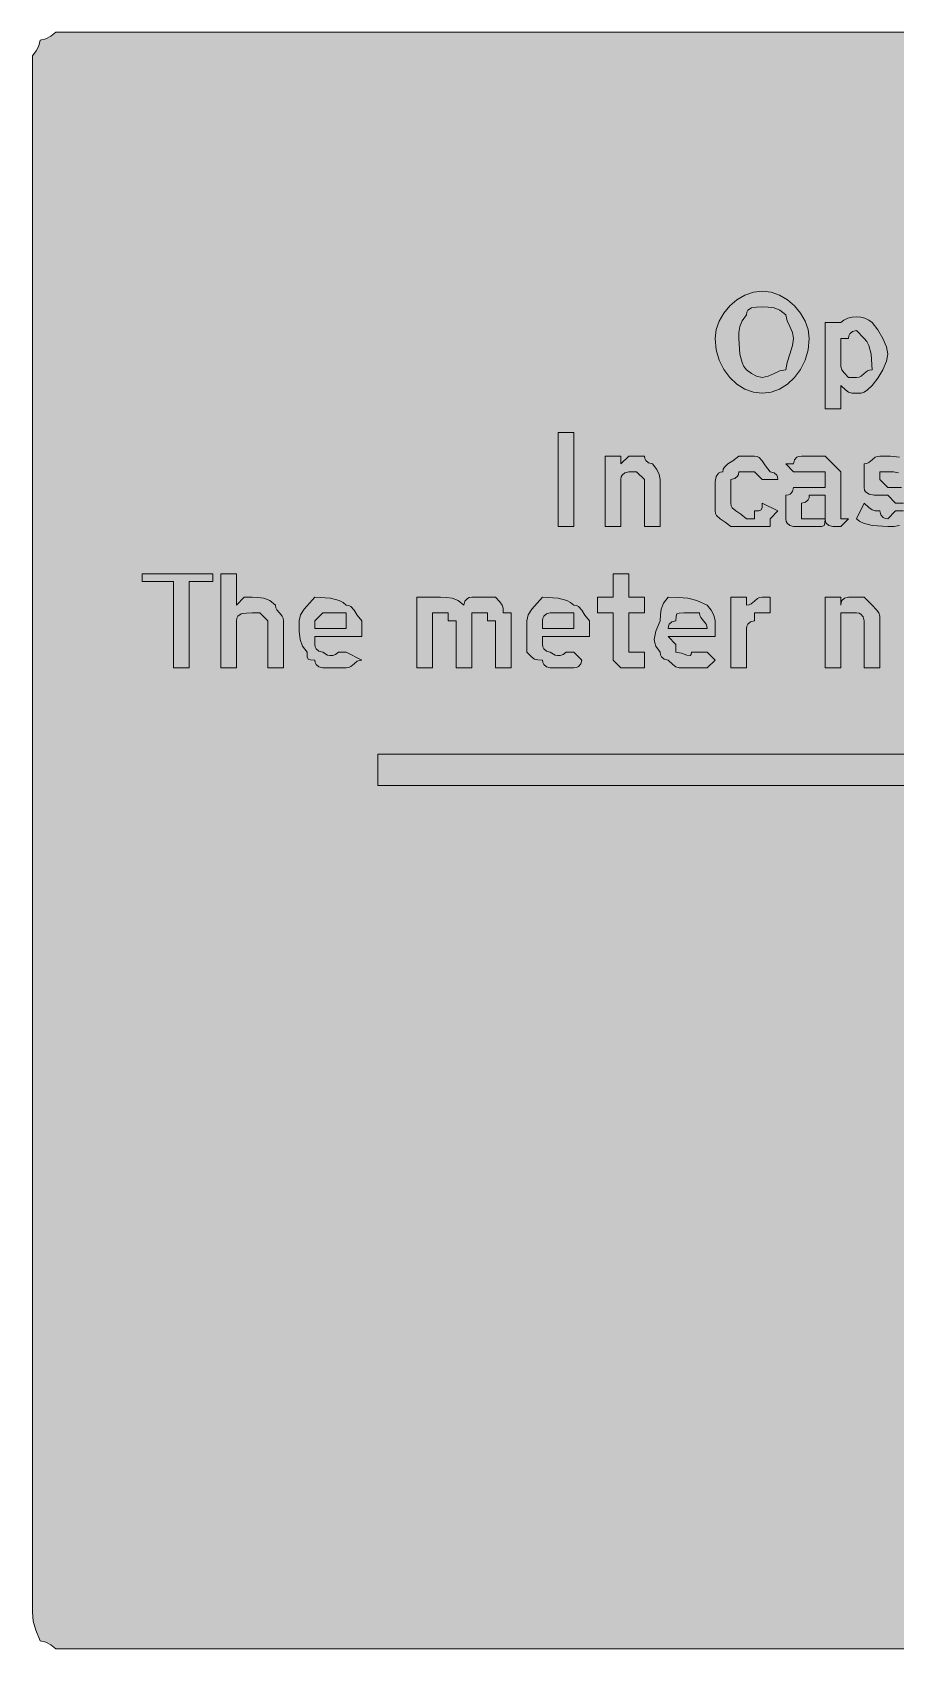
# Model space of a CAD drawing. Header units: metres. Extents: x 10 to 558, y 11 to 258.
# Drawn here: x 9.8 to 141.8, y 11.3 to 258.5 of the extents above; entities that cross this region are included whole.
import ezdxf

# ---------------------------------------------------------------- set-up
doc = ezdxf.new("R2010")
doc.units = ezdxf.units.M
for name, color, linetype, true_color in [('FILL_FIREBRICK_C36B00', 7, 'Continuous', 0xc36b00), ('FILL_WHITE_FFFFFF', 7, 'Continuous', 0xffffff), ('STROKE_WHITE_FFFFFF', 7, 'Continuous', 0xffffff)]:
    doc.layers.add(name, color=color, linetype=linetype, true_color=true_color)

msp = doc.modelspace()

# ---------------------------------------------------------------- hatches: boundary and pattern name
at = {"layer": 'FILL_FIREBRICK_C36B00', "true_color": 0xc36b00}
h = msp.add_hatch(color=7, dxfattribs=at)
h.dxf.hatch_style = 1
h.paths.add_polyline_path([(552.54, 258.46), (553.8, 258.33), (554.83, 257.97), (555.75, 257.28), (557.14, 255.67), (557.56, 254.96), (557.85, 254.28), (558.11, 252.89), (558.15, 251.28), (558.15, 18.48), (558.15, 14.88), (557.75, 14.83), (557.44, 14.67), (556.95, 14.13), (556.46, 13.36), (555.75, 12.48), (554.83, 11.79), (553.8, 11.43), (552.54, 11.3), (550.95, 11.28), (16.95, 11.28), (13.35, 11.28), (12.6, 11.88), (11.83, 12.29), (10.95, 12.48), (10.26, 14.09), (9.9, 15.48), (9.77, 16.87), (9.75, 18.48), (9.75, 251.28), (9.75, 254.88), (10.35, 255.63), (10.76, 256.4), (10.95, 257.28), (11.83, 257.47), (12.6, 257.88), (13.35, 258.48), (16.95, 258.48), (550.95, 258.48), (552.54, 258.46)])
at = {"layer": 'FILL_WHITE_FFFFFF', "true_color": 0xffffff}
h = msp.add_hatch(color=7, dxfattribs=at)
h.dxf.hatch_style = 1
h.paths.add_polyline_path([(123.99, 218.26), (125.21, 217.55), (126.3, 216.63), (127.22, 215.54), (127.93, 214.32), (128.39, 213.02), (128.55, 211.68), (128.39, 209.94), (127.93, 208.34), (127.22, 206.91), (126.3, 205.68), (125.21, 204.67), (123.99, 203.92), (122.69, 203.44), (121.35, 203.28), (120.01, 203.44), (118.71, 203.92), (117.49, 204.67), (116.4, 205.68), (115.48, 206.91), (114.77, 208.34), (114.31, 209.94), (114.15, 211.68), (114.31, 213.02), (114.77, 214.32), (115.48, 215.54), (116.4, 216.63), (117.49, 217.55), (118.71, 218.26), (120.01, 218.72), (121.35, 218.88), (122.69, 218.72), (123.99, 218.26)])
h.paths.add_polyline_path([(119.7, 216.33), (119.16, 215.97), (119, 215.68), (118.95, 215.28), (118.26, 214.38), (117.9, 213.48), (117.77, 212.58), (117.75, 211.68), (117.9, 209.28), (118.26, 207.97), (118.55, 207.38), (118.95, 206.88), (119.7, 206.28), (120.47, 205.87), (121.35, 205.68), (122.25, 205.87), (123.15, 206.28), (124.05, 206.69), (124.95, 206.88), (125.14, 207.97), (125.55, 209.28), (125.96, 210.59), (126.15, 211.68), (125.96, 212.58), (125.55, 213.48), (125.14, 214.38), (124.95, 215.28), (124.05, 215.97), (123.15, 216.33), (122.25, 216.46), (121.35, 216.48), (120.47, 216.46), (119.7, 216.33)], flags=16)
h = msp.add_hatch(color=7, dxfattribs=at)
h.dxf.hatch_style = 1
h.paths.add_polyline_path([(134.44, 214.75), (135.08, 214.92), (135.75, 214.98), (136.42, 214.92), (137.06, 214.75), (137.65, 214.47), (138.15, 214.08), (139.03, 212.99), (139.8, 211.68), (140.34, 210.37), (140.55, 209.28), (140.34, 208.19), (139.8, 206.88), (139.03, 205.57), (138.15, 204.48), (137.44, 203.79), (136.95, 203.43), (136.46, 203.3), (135.75, 203.28), (135.04, 203.3), (134.55, 203.43), (134.06, 203.79), (133.35, 204.48), (133.35, 200.88), (130.95, 200.88), (130.95, 214.08), (133.35, 214.08), (133.85, 214.47), (134.44, 214.75)])
h.paths.add_polyline_path([(133.35, 208.08), (133.37, 207.37), (133.5, 206.88), (133.86, 206.39), (134.55, 205.68), (135.75, 205.68), (136.15, 205.73), (136.46, 205.87), (136.95, 206.28), (137.44, 206.69), (137.75, 206.83), (138.15, 206.88), (138, 209.28), (137.64, 210.59), (137.35, 211.18), (136.95, 211.68), (135.75, 212.88), (135.15, 212.73), (134.74, 212.37), (134.6, 212.08), (134.55, 211.68), (133.35, 211.68), (133.35, 210.48), (133.35, 208.08)], flags=16)
h = msp.add_hatch(color=7, dxfattribs=at)
h.dxf.hatch_style = 1
h.paths.add_polyline_path([(92.55, 197.28), (92.55, 182.88), (90.15, 182.88), (90.15, 197.28), (92.55, 197.28)])
h = msp.add_hatch(color=7, dxfattribs=at)
h.dxf.hatch_style = 1
h.paths.add_polyline_path([(100.35, 191.13), (99.94, 190.77), (99.8, 190.48), (99.75, 190.08), (99.75, 188.88), (99.75, 182.88), (97.35, 182.88), (97.35, 193.68), (99.75, 193.68), (99.75, 192.48), (100.95, 193.68), (103.35, 193.68), (103.4, 193.28), (103.54, 192.99), (103.95, 192.63), (104.55, 192.48), (105.24, 191.6), (105.6, 190.83), (105.75, 190.08), (105.75, 182.88), (103.35, 182.88), (103.35, 190.08), (102.15, 191.28), (100.95, 191.28), (100.35, 191.13)])
h = msp.add_hatch(color=7, dxfattribs=at)
h.dxf.hatch_style = 1
h.paths.add_polyline_path([(120.15, 184.08), (120.15, 185.28), (120.84, 185.3), (121.2, 185.43), (121.33, 185.79), (121.35, 186.48), (123.75, 185.28), (122.55, 184.08), (122.55, 182.88), (121.35, 182.88), (118.95, 182.88), (116.55, 182.88), (115.67, 183.59), (114.9, 184.08), (114.36, 184.57), (114.2, 184.88), (114.15, 185.28), (114.15, 188.88), (114.17, 189.76), (114.3, 190.53), (114.66, 191.07), (114.95, 191.23), (115.35, 191.28), (115.4, 191.68), (115.56, 191.99), (116.1, 192.48), (116.87, 192.97), (117.75, 193.68), (120.15, 193.68), (120.55, 193.63), (120.86, 193.47), (121.35, 192.93), (121.84, 192.16), (122.55, 191.28), (123.15, 191.13), (123.56, 190.77), (123.7, 190.48), (123.75, 190.08), (121.35, 190.08), (120.15, 191.28), (117.75, 191.28), (117.7, 190.88), (117.56, 190.59), (117.15, 190.23), (116.55, 190.08), (116.55, 186.48), (116.6, 186.08), (116.76, 185.77), (117.3, 185.28), (118.07, 184.79), (118.95, 184.08), (120.15, 184.08)])
h = msp.add_hatch(color=7, dxfattribs=at)
h.dxf.hatch_style = 1
h.paths.add_polyline_path([(130.8, 183.03), (130.44, 182.9), (129.75, 182.88), (128.55, 182.88), (126.15, 182.88), (125.55, 183.03), (125.14, 183.39), (125, 183.68), (124.95, 184.08), (124.95, 185.28), (124.95, 187.68), (125.35, 187.73), (125.64, 187.87), (126, 188.28), (126.15, 188.88), (128.55, 188.88), (129.75, 188.88), (130.95, 188.88), (130.95, 190.08), (130.95, 191.28), (129.75, 191.28), (128.55, 191.28), (127.35, 191.28), (126.15, 191.28), (124.95, 192.48), (126.15, 192.48), (126.3, 193.08), (126.66, 193.49), (126.95, 193.63), (127.35, 193.68), (128.55, 193.68), (130.95, 193.68), (132.15, 192.48), (133.35, 191.28), (133.35, 188.88), (133.35, 185.28), (133.35, 184.08), (134.55, 184.08), (133.35, 182.88), (132.15, 182.88), (131.55, 183.03), (131.14, 183.39), (131, 183.68), (130.95, 184.08), (130.93, 183.39), (130.8, 183.03)])
h.paths.add_polyline_path([(130.95, 185.28), (130.95, 187.68), (129.75, 187.68), (128.55, 187.68), (128.5, 187.28), (128.36, 186.99), (127.95, 186.63), (127.35, 186.48), (127.35, 185.28), (127.35, 184.08), (128.55, 184.08), (129.75, 184.08), (130.95, 184.08), (130.95, 185.28)], flags=16)
h = msp.add_hatch(color=7, dxfattribs=at)
h.dxf.hatch_style = 1
h.paths.add_polyline_path([(140.55, 188.88), (141.75, 188.88), (142.63, 188.86), (143.4, 188.73), (143.94, 188.37), (144.1, 188.08), (144.15, 187.68), (144.84, 186.97), (145.2, 186.48), (145.33, 185.99), (145.35, 185.28), (144.15, 184.08), (143.25, 183.39), (142.35, 183.03), (141.45, 182.9), (140.55, 182.88), (138.15, 183.03), (136.84, 183.39), (136.25, 183.68), (135.75, 184.08), (136.95, 186.48), (137.66, 185.79), (138.15, 185.43), (138.64, 185.3), (139.35, 185.28), (139.5, 184.68), (139.86, 184.27), (140.15, 184.13), (140.55, 184.08), (141.75, 185.28), (142.95, 185.28), (142.95, 186.48), (141.75, 186.48), (140.55, 187.68), (139.35, 187.68), (138.47, 187.7), (137.7, 187.83), (137.16, 188.19), (137, 188.48), (136.95, 188.88), (136.95, 190.08), (136.95, 192.48), (137.35, 192.53), (137.66, 192.67), (138.15, 193.08), (138.64, 193.49), (138.95, 193.63), (139.35, 193.68), (140.96, 193.66), (142.35, 193.53), (143.74, 193.17), (145.35, 192.48), (142.95, 190.08), (142.9, 190.48), (142.74, 190.77), (142.2, 191.13), (141.43, 191.26), (140.55, 191.28), (139.35, 191.28), (139.35, 190.08), (140.55, 188.88)])
h = msp.add_hatch(color=7, dxfattribs=at)
h.dxf.hatch_style = 1
h.paths.add_polyline_path([(37.35, 174.48), (33.75, 174.48), (33.75, 161.28), (31.35, 161.28), (31.35, 174.48), (26.55, 174.48), (26.55, 175.68), (37.35, 175.68), (37.35, 174.48)])
h = msp.add_hatch(color=7, dxfattribs=at)
h.dxf.hatch_style = 1
h.paths.add_polyline_path([(40.95, 175.68), (40.95, 170.88), (42.15, 172.08), (43.35, 172.08), (44.25, 172.06), (45.15, 171.93), (46.05, 171.57), (46.95, 170.88), (47, 170.48), (47.14, 170.17), (47.55, 169.68), (47.96, 169.19), (48.1, 168.88), (48.15, 168.48), (48.15, 167.28), (48.15, 161.28), (45.75, 161.28), (45.75, 168.48), (44.55, 169.68), (43.35, 169.68), (42.47, 169.66), (41.7, 169.53), (41.16, 169.17), (41, 168.88), (40.95, 168.48), (40.95, 161.28), (38.55, 161.28), (38.55, 175.68), (40.95, 175.68)])
h = msp.add_hatch(color=7, dxfattribs=at)
h.dxf.hatch_style = 1
h.paths.add_polyline_path([(102.15, 163.68), (103.35, 163.68), (103.35, 161.28), (99.75, 161.28), (98.55, 162.48), (98.55, 163.68), (98.55, 169.68), (96.15, 169.68), (96.15, 172.08), (98.55, 172.08), (98.55, 175.68), (100.95, 175.68), (100.95, 172.08), (103.35, 172.08), (103.35, 169.68), (100.95, 169.68), (100.95, 163.68), (102.15, 163.68)])
h = msp.add_hatch(color=7, dxfattribs=at)
h.dxf.hatch_style = 1
h.paths.add_polyline_path([(53.14, 161.79), (53, 162.08), (52.95, 162.48), (52.26, 162.5), (51.9, 162.63), (51.77, 162.99), (51.75, 163.68), (51.06, 164.6), (50.7, 165.63), (50.57, 166.89), (50.55, 168.48), (50.76, 169.38), (51.3, 170.28), (52.95, 172.08), (55.35, 171.93), (56.66, 171.57), (57.25, 171.28), (57.75, 170.88), (58.15, 170.83), (58.46, 170.67), (58.95, 170.13), (59.44, 169.36), (60.15, 168.48), (60.15, 166.08), (52.95, 166.08), (52.95, 164.88), (53, 164.48), (53.14, 164.19), (53.55, 163.83), (54.15, 163.68), (54.9, 163.23), (55.26, 163.15), (55.67, 163.17), (56.1, 163.34), (56.55, 163.68), (57.75, 163.68), (60.15, 162.48), (59.75, 162.43), (59.44, 162.29), (58.95, 161.88), (58.46, 161.47), (58.15, 161.33), (57.75, 161.28), (54.15, 161.28), (53.55, 161.43), (53.14, 161.79)])
h.paths.add_polyline_path([(57.75, 169.68), (56.55, 169.68), (54.15, 169.68), (52.95, 168.48), (52.95, 167.28), (57.75, 167.28), (57.75, 169.68)], flags=16)
h = msp.add_hatch(color=7, dxfattribs=at)
h.dxf.hatch_style = 1
h.paths.add_polyline_path([(73.05, 172.06), (73.95, 171.93), (74.85, 171.57), (75.75, 170.88), (75.9, 171.48), (76.26, 171.89), (76.55, 172.03), (76.95, 172.08), (78.15, 172.08), (80.55, 172.08), (81.24, 171.37), (81.6, 170.88), (81.73, 170.39), (81.75, 169.68), (82.95, 169.68), (82.95, 168.48), (82.95, 161.28), (80.55, 161.28), (80.55, 168.48), (79.35, 168.48), (79.35, 169.68), (78.15, 169.68), (76.95, 169.68), (76.95, 168.48), (76.95, 161.28), (74.55, 161.28), (74.55, 168.48), (73.35, 168.48), (73.35, 169.68), (72.15, 169.68), (70.95, 169.68), (70.95, 168.48), (70.95, 161.28), (68.55, 161.28), (68.55, 172.08), (70.95, 172.08), (72.15, 172.08), (73.05, 172.06)])
h = msp.add_hatch(color=7, dxfattribs=at)
h.dxf.hatch_style = 1
h.paths.add_polyline_path([(87.94, 161.79), (87.8, 162.08), (87.75, 162.48), (87.04, 162.5), (86.55, 162.63), (86.06, 162.99), (85.35, 163.68), (85.35, 168.48), (85.56, 169.38), (86.1, 170.28), (87.75, 172.08), (90.15, 171.93), (91.46, 171.57), (92.05, 171.28), (92.55, 170.88), (92.95, 170.83), (93.26, 170.67), (93.75, 170.13), (94.24, 169.36), (94.95, 168.48), (94.95, 166.08), (87.75, 166.08), (87.75, 164.88), (87.8, 164.48), (87.94, 164.19), (88.35, 163.83), (88.95, 163.68), (89.7, 163.23), (90.06, 163.15), (90.47, 163.17), (90.9, 163.34), (91.35, 163.68), (92.55, 163.68), (93.75, 162.48), (93.6, 161.88), (93.24, 161.47), (92.95, 161.33), (92.55, 161.28), (88.95, 161.28), (88.35, 161.43), (87.94, 161.79)])
h.paths.add_polyline_path([(92.55, 169.68), (91.35, 169.68), (88.95, 169.68), (88.35, 169.53), (87.94, 169.17), (87.8, 168.88), (87.75, 168.48), (87.75, 167.28), (92.55, 167.28), (92.55, 169.68)], flags=16)
h = msp.add_hatch(color=7, dxfattribs=at)
h.dxf.hatch_style = 1
h.paths.add_polyline_path([(108.15, 161.43), (107.66, 161.79), (106.95, 162.48), (106.35, 162.63), (105.94, 162.99), (105.8, 163.28), (105.75, 163.68), (105.07, 164.6), (104.91, 165.09), (104.85, 165.63), (105.07, 166.89), (105.75, 168.48), (105.77, 169.38), (105.9, 170.28), (106.26, 171.18), (106.95, 172.08), (108.56, 172.06), (109.95, 171.93), (111.34, 171.57), (112.95, 170.88), (113.55, 170.13), (113.96, 169.36), (114.15, 168.48), (114.15, 166.08), (106.95, 166.08), (108.15, 164.88), (108.15, 163.68), (109.03, 163.51), (109.8, 163.23), (110.34, 163.17), (110.5, 163.34), (110.55, 163.68), (112.95, 163.68), (114.15, 162.48), (112.95, 161.28), (109.35, 161.28), (108.64, 161.3), (108.15, 161.43)])
h.paths.add_polyline_path([(112.9, 167.68), (112.76, 167.99), (112.35, 168.48), (111.94, 168.97), (111.8, 169.28), (111.75, 169.68), (110.55, 169.68), (109.35, 169.68), (108.66, 169.66), (108.3, 169.53), (108.17, 169.17), (108.15, 168.48), (107.55, 168.33), (107.14, 167.97), (107, 167.68), (106.95, 167.28), (112.95, 167.28), (112.9, 167.68)], flags=16)
h = msp.add_hatch(color=7, dxfattribs=at)
h.dxf.hatch_style = 1
h.paths.add_polyline_path([(119.35, 170.93), (119.66, 171.07), (120.15, 171.48), (120.64, 171.89), (120.95, 172.03), (121.35, 172.08), (122.55, 172.08), (122.55, 169.68), (120.15, 169.68), (120.15, 168.48), (119.55, 168.33), (119.14, 167.97), (119, 167.68), (118.95, 167.28), (118.95, 161.28), (116.55, 161.28), (116.55, 172.08), (118.95, 172.08), (118.95, 170.88), (119.35, 170.93)])
h = msp.add_hatch(color=7, dxfattribs=at)
h.dxf.hatch_style = 1
h.paths.add_polyline_path([(133.35, 169.68), (133.35, 168.48), (133.35, 161.28), (130.95, 161.28), (130.95, 172.08), (133.35, 172.08), (133.35, 170.88), (133.4, 171.28), (133.54, 171.57), (133.95, 171.93), (134.55, 172.08), (136.95, 172.08), (138.15, 170.88), (138.84, 170.17), (139.2, 169.68), (139.33, 169.19), (139.35, 168.48), (139.35, 161.28), (136.95, 161.28), (136.95, 168.48), (136.8, 169.08), (136.44, 169.49), (136.15, 169.63), (135.75, 169.68), (134.55, 169.68), (133.35, 169.68)])
h = msp.add_hatch(color=7, dxfattribs=at)
h.dxf.hatch_style = 1
h.paths.add_polyline_path([(490.95, 152.88), (498.15, 152.88), (505.35, 145.68), (498.15, 138.48), (490.95, 138.48), (495.75, 143.28), (62.55, 143.28), (62.55, 148.08), (495.75, 148.08), (490.95, 152.88)])

# ---------------------------------------------------------------- linework, layer by layer
at = {"layer": 'FILL_FIREBRICK_C36B00', "lineweight": 0, "true_color": 0xc36b00}
msp.add_lwpolyline([(550.95, 11.28), (16.95, 11.28), (13.35, 11.28), (12.6, 11.88), (11.83, 12.29), (10.95, 12.48), (10.26, 14.09), (9.9, 15.48), (9.77, 16.87), (9.75, 18.48), (9.75, 251.28), (9.75, 254.88), (10.35, 255.63), (10.76, 256.4), (10.95, 257.28), (11.83, 257.47), (12.6, 257.88), (13.35, 258.48), (16.95, 258.48), (550.95, 258.48)], dxfattribs=at)
at = {"layer": 'FILL_WHITE_FFFFFF', "lineweight": 0, "true_color": 0xffffff}
for points in [[(123.99, 218.26), (125.21, 217.55), (126.3, 216.63), (127.22, 215.54), (127.93, 214.32), (128.39, 213.02), (128.55, 211.68), (128.39, 209.94), (127.93, 208.34), (127.22, 206.91), (126.3, 205.68), (125.21, 204.67), (123.99, 203.92), (122.69, 203.44), (121.35, 203.28), (120.01, 203.44), (118.71, 203.92), (117.49, 204.67), (116.4, 205.68), (115.48, 206.91), (114.77, 208.34), (114.31, 209.94), (114.15, 211.68), (114.31, 213.02), (114.77, 214.32), (115.48, 215.54), (116.4, 216.63), (117.49, 217.55), (118.71, 218.26), (120.01, 218.72), (121.35, 218.88), (122.69, 218.72)], [(119.7, 216.33), (119.16, 215.97), (119, 215.68), (118.95, 215.28), (118.26, 214.38), (117.9, 213.48), (117.77, 212.58), (117.75, 211.68), (117.9, 209.28), (118.26, 207.97), (118.55, 207.38), (118.95, 206.88), (119.7, 206.28), (120.47, 205.87), (121.35, 205.68), (122.25, 205.87), (123.15, 206.28), (124.05, 206.69), (124.95, 206.88), (125.14, 207.97), (125.55, 209.28), (125.96, 210.59), (126.15, 211.68), (125.96, 212.58), (125.55, 213.48), (125.14, 214.38), (124.95, 215.28), (124.05, 215.97), (123.15, 216.33), (122.25, 216.46), (121.35, 216.48), (120.47, 216.46)], [(134.44, 214.75), (135.08, 214.92), (135.75, 214.98), (136.42, 214.92), (137.06, 214.75), (137.65, 214.47), (138.15, 214.08), (139.03, 212.99), (139.8, 211.68), (140.34, 210.37), (140.55, 209.28), (140.34, 208.19), (139.8, 206.88), (139.03, 205.57), (138.15, 204.48), (137.44, 203.79), (136.95, 203.43), (136.46, 203.3), (135.75, 203.28), (135.04, 203.3), (134.55, 203.43), (134.06, 203.79), (133.35, 204.48), (133.35, 200.88), (130.95, 200.88), (130.95, 214.08), (133.35, 214.08), (133.85, 214.47)], [(133.35, 208.08), (133.37, 207.37), (133.5, 206.88), (133.86, 206.39), (134.55, 205.68), (135.75, 205.68), (136.15, 205.73), (136.46, 205.87), (136.95, 206.28), (137.44, 206.69), (137.75, 206.83), (138.15, 206.88), (138, 209.28), (137.64, 210.59), (137.35, 211.18), (136.95, 211.68), (135.75, 212.88), (135.15, 212.73), (134.74, 212.37), (134.6, 212.08), (134.55, 211.68), (133.35, 211.68), (133.35, 210.48)], [(92.55, 197.28), (92.55, 182.88), (90.15, 182.88), (90.15, 197.28)], [(100.35, 191.13), (99.94, 190.77), (99.8, 190.48), (99.75, 190.08), (99.75, 188.88), (99.75, 182.88), (97.35, 182.88), (97.35, 193.68), (99.75, 193.68), (99.75, 192.48), (100.95, 193.68), (103.35, 193.68), (103.4, 193.28), (103.54, 192.99), (103.95, 192.63), (104.55, 192.48), (105.24, 191.6), (105.6, 190.83), (105.75, 190.08), (105.75, 182.88), (103.35, 182.88), (103.35, 190.08), (102.15, 191.28), (100.95, 191.28)], [(120.15, 184.08), (120.15, 185.28), (120.84, 185.3), (121.2, 185.43), (121.33, 185.79), (121.35, 186.48), (123.75, 185.28), (122.55, 184.08), (122.55, 182.88), (121.35, 182.88), (118.95, 182.88), (116.55, 182.88), (115.67, 183.59), (114.9, 184.08), (114.36, 184.57), (114.2, 184.88), (114.15, 185.28), (114.15, 188.88), (114.17, 189.76), (114.3, 190.53), (114.66, 191.07), (114.95, 191.23), (115.35, 191.28), (115.4, 191.68), (115.56, 191.99), (116.1, 192.48), (116.87, 192.97), (117.75, 193.68), (120.15, 193.68), (120.55, 193.63), (120.86, 193.47), (121.35, 192.93), (121.84, 192.16), (122.55, 191.28), (123.15, 191.13), (123.56, 190.77), (123.7, 190.48), (123.75, 190.08), (121.35, 190.08), (120.15, 191.28), (117.75, 191.28), (117.7, 190.88), (117.56, 190.59), (117.15, 190.23), (116.55, 190.08), (116.55, 186.48), (116.6, 186.08), (116.76, 185.77), (117.3, 185.28), (118.07, 184.79), (118.95, 184.08)], [(130.8, 183.03), (130.44, 182.9), (129.75, 182.88), (128.55, 182.88), (126.15, 182.88), (125.55, 183.03), (125.14, 183.39), (125, 183.68), (124.95, 184.08), (124.95, 185.28), (124.95, 187.68), (125.35, 187.73), (125.64, 187.87), (126, 188.28), (126.15, 188.88), (128.55, 188.88), (129.75, 188.88), (130.95, 188.88), (130.95, 190.08), (130.95, 191.28), (129.75, 191.28), (128.55, 191.28), (127.35, 191.28), (126.15, 191.28), (124.95, 192.48), (126.15, 192.48), (126.3, 193.08), (126.66, 193.49), (126.95, 193.63), (127.35, 193.68), (128.55, 193.68), (130.95, 193.68), (132.15, 192.48), (133.35, 191.28), (133.35, 188.88), (133.35, 185.28), (133.35, 184.08), (134.55, 184.08), (133.35, 182.88), (132.15, 182.88), (131.55, 183.03), (131.14, 183.39), (131, 183.68), (130.95, 184.08), (130.93, 183.39)], [(130.95, 185.28), (130.95, 187.68), (129.75, 187.68), (128.55, 187.68), (128.5, 187.28), (128.36, 186.99), (127.95, 186.63), (127.35, 186.48), (127.35, 185.28), (127.35, 184.08), (128.55, 184.08), (129.75, 184.08), (130.95, 184.08)], [(37.35, 174.48), (33.75, 174.48), (33.75, 161.28), (31.35, 161.28), (31.35, 174.48), (26.55, 174.48), (26.55, 175.68), (37.35, 175.68)], [(40.95, 175.68), (40.95, 170.88), (42.15, 172.08), (43.35, 172.08), (44.25, 172.06), (45.15, 171.93), (46.05, 171.57), (46.95, 170.88), (47, 170.48), (47.14, 170.17), (47.55, 169.68), (47.96, 169.19), (48.1, 168.88), (48.15, 168.48), (48.15, 167.28), (48.15, 161.28), (45.75, 161.28), (45.75, 168.48), (44.55, 169.68), (43.35, 169.68), (42.47, 169.66), (41.7, 169.53), (41.16, 169.17), (41, 168.88), (40.95, 168.48), (40.95, 161.28), (38.55, 161.28), (38.55, 175.68)], [(102.15, 163.68), (103.35, 163.68), (103.35, 161.28), (99.75, 161.28), (98.55, 162.48), (98.55, 163.68), (98.55, 169.68), (96.15, 169.68), (96.15, 172.08), (98.55, 172.08), (98.55, 175.68), (100.95, 175.68), (100.95, 172.08), (103.35, 172.08), (103.35, 169.68), (100.95, 169.68), (100.95, 163.68)], [(53.14, 161.79), (53, 162.08), (52.95, 162.48), (52.26, 162.5), (51.9, 162.63), (51.77, 162.99), (51.75, 163.68), (51.06, 164.6), (50.7, 165.63), (50.57, 166.89), (50.55, 168.48), (50.76, 169.38), (51.3, 170.28), (52.95, 172.08), (55.35, 171.93), (56.66, 171.57), (57.25, 171.28), (57.75, 170.88), (58.15, 170.83), (58.46, 170.67), (58.95, 170.13), (59.44, 169.36), (60.15, 168.48), (60.15, 166.08), (52.95, 166.08), (52.95, 164.88), (53, 164.48), (53.14, 164.19), (53.55, 163.83), (54.15, 163.68), (54.9, 163.23), (55.26, 163.15), (55.67, 163.17), (56.1, 163.34), (56.55, 163.68), (57.75, 163.68), (60.15, 162.48), (59.75, 162.43), (59.44, 162.29), (58.95, 161.88), (58.46, 161.47), (58.15, 161.33), (57.75, 161.28), (54.15, 161.28), (53.55, 161.43)], [(73.05, 172.06), (73.95, 171.93), (74.85, 171.57), (75.75, 170.88), (75.9, 171.48), (76.26, 171.89), (76.55, 172.03), (76.95, 172.08), (78.15, 172.08), (80.55, 172.08), (81.24, 171.37), (81.6, 170.88), (81.73, 170.39), (81.75, 169.68), (82.95, 169.68), (82.95, 168.48), (82.95, 161.28), (80.55, 161.28), (80.55, 168.48), (79.35, 168.48), (79.35, 169.68), (78.15, 169.68), (76.95, 169.68), (76.95, 168.48), (76.95, 161.28), (74.55, 161.28), (74.55, 168.48), (73.35, 168.48), (73.35, 169.68), (72.15, 169.68), (70.95, 169.68), (70.95, 168.48), (70.95, 161.28), (68.55, 161.28), (68.55, 172.08), (70.95, 172.08), (72.15, 172.08)], [(87.94, 161.79), (87.8, 162.08), (87.75, 162.48), (87.04, 162.5), (86.55, 162.63), (86.06, 162.99), (85.35, 163.68), (85.35, 168.48), (85.56, 169.38), (86.1, 170.28), (87.75, 172.08), (90.15, 171.93), (91.46, 171.57), (92.05, 171.28), (92.55, 170.88), (92.95, 170.83), (93.26, 170.67), (93.75, 170.13), (94.24, 169.36), (94.95, 168.48), (94.95, 166.08), (87.75, 166.08), (87.75, 164.88), (87.8, 164.48), (87.94, 164.19), (88.35, 163.83), (88.95, 163.68), (89.7, 163.23), (90.06, 163.15), (90.47, 163.17), (90.9, 163.34), (91.35, 163.68), (92.55, 163.68), (93.75, 162.48), (93.6, 161.88), (93.24, 161.47), (92.95, 161.33), (92.55, 161.28), (88.95, 161.28), (88.35, 161.43)], [(108.15, 161.43), (107.66, 161.79), (106.95, 162.48), (106.35, 162.63), (105.94, 162.99), (105.8, 163.28), (105.75, 163.68), (105.07, 164.6), (104.91, 165.09), (104.85, 165.63), (105.07, 166.89), (105.75, 168.48), (105.77, 169.38), (105.9, 170.28), (106.26, 171.18), (106.95, 172.08), (108.56, 172.06), (109.95, 171.93), (111.34, 171.57), (112.95, 170.88), (113.55, 170.13), (113.96, 169.36), (114.15, 168.48), (114.15, 166.08), (106.95, 166.08), (108.15, 164.88), (108.15, 163.68), (109.03, 163.51), (109.8, 163.23), (110.34, 163.17), (110.5, 163.34), (110.55, 163.68), (112.95, 163.68), (114.15, 162.48), (112.95, 161.28), (109.35, 161.28), (108.64, 161.3)], [(119.35, 170.93), (119.66, 171.07), (120.15, 171.48), (120.64, 171.89), (120.95, 172.03), (121.35, 172.08), (122.55, 172.08), (122.55, 169.68), (120.15, 169.68), (120.15, 168.48), (119.55, 168.33), (119.14, 167.97), (119, 167.68), (118.95, 167.28), (118.95, 161.28), (116.55, 161.28), (116.55, 172.08), (118.95, 172.08), (118.95, 170.88)], [(133.35, 169.68), (133.35, 168.48), (133.35, 161.28), (130.95, 161.28), (130.95, 172.08), (133.35, 172.08), (133.35, 170.88), (133.4, 171.28), (133.54, 171.57), (133.95, 171.93), (134.55, 172.08), (136.95, 172.08), (138.15, 170.88), (138.84, 170.17), (139.2, 169.68), (139.33, 169.19), (139.35, 168.48), (139.35, 161.28), (136.95, 161.28), (136.95, 168.48), (136.8, 169.08), (136.44, 169.49), (136.15, 169.63), (135.75, 169.68), (134.55, 169.68)], [(57.75, 169.68), (56.55, 169.68), (54.15, 169.68), (52.95, 168.48), (52.95, 167.28), (57.75, 167.28)], [(92.55, 169.68), (91.35, 169.68), (88.95, 169.68), (88.35, 169.53), (87.94, 169.17), (87.8, 168.88), (87.75, 168.48), (87.75, 167.28), (92.55, 167.28)], [(112.9, 167.68), (112.76, 167.99), (112.35, 168.48), (111.94, 168.97), (111.8, 169.28), (111.75, 169.68), (110.55, 169.68), (109.35, 169.68), (108.66, 169.66), (108.3, 169.53), (108.17, 169.17), (108.15, 168.48), (107.55, 168.33), (107.14, 167.97), (107, 167.68), (106.95, 167.28), (112.95, 167.28)], [(490.95, 152.88), (498.15, 152.88), (505.35, 145.68), (498.15, 138.48), (490.95, 138.48), (495.75, 143.28), (62.55, 143.28), (62.55, 148.08), (495.75, 148.08)]]:
    msp.add_lwpolyline(points, close=True, dxfattribs=at)
for points in [[(142.95, 186.48), (141.75, 186.48), (140.55, 187.68), (139.35, 187.68), (138.47, 187.7), (137.7, 187.83), (137.16, 188.19), (137, 188.48), (136.95, 188.88), (136.95, 190.08), (136.95, 192.48), (137.35, 192.53), (137.66, 192.67), (138.15, 193.08), (138.64, 193.49), (138.95, 193.63), (139.35, 193.68), (140.96, 193.66), (142.35, 193.53)], [(142.2, 191.13), (141.43, 191.26), (140.55, 191.28), (139.35, 191.28), (139.35, 190.08), (140.55, 188.88), (141.75, 188.88), (142.63, 188.86)], [(142.35, 183.03), (141.45, 182.9), (140.55, 182.88), (138.15, 183.03), (136.84, 183.39), (136.25, 183.68), (135.75, 184.08), (136.95, 186.48), (137.66, 185.79), (138.15, 185.43), (138.64, 185.3), (139.35, 185.28), (139.5, 184.68), (139.86, 184.27), (140.15, 184.13), (140.55, 184.08), (141.75, 185.28), (142.95, 185.28)]]:
    msp.add_lwpolyline(points, dxfattribs=at)
at = {"layer": 'STROKE_WHITE_FFFFFF', "lineweight": 0, "true_color": 0xffffff}
msp.add_lwpolyline([(131.95, 213.52), (131.95, 213.52)], dxfattribs=at)
msp.add_lwpolyline([(131.95, 213.52), (131.95, 213.52)], dxfattribs=at)

doc.saveas('drawing.dxf')
